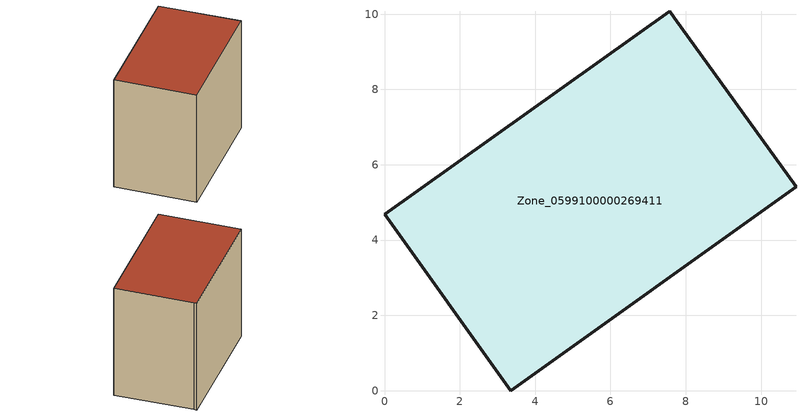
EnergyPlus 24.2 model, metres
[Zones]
Zone_0599100000269411
 floor ground (C_G): 7.69,9.91 10.93,5.41 3.35,0 0,4.68 7.58,10.08 z0
 wall outside (C_F): 0,4.68 3.35,0 10.93,5.41 7.69,9.91 7.58,10.08 0,4.68 z0:8.47
 roof outside (C_R): 10.93,5.41 7.69,9.91 7.58,10.08 0,4.68 3.35,0 z8.47
[BUILDING]
Pand.0599100000269411: North Axis=0; Terrain=City; Loads Convergence Tolerance Value=0.04; Temperature Convergence Tolerance Value=0.4; Solar Distribution=FullExterior; Maximum Number of Warmup Days=25; Minimum Number of Warmup Days=1
[Site:Location]
Rotterdam.The.Hague.AP_ZH_NLD Design_Conditions: Latitude=51.96; Longitude=4.45; Time Zone=1; Elevation=-4.5
[SITE:GROUNDTEMPERATURE:BUILDINGSURFACE]
18, 18, 18, 18, 18, 18, 18, 18, 18, 18, 18, 18
[MATERIAL] Thermal Absorptance=0.9; Solar Absorptance=0.7; Visible Absorptance=0.7
Name | Roughness | Thickness | Conductivity | Density | Specific Heat
G.TI.1975-1991 | MediumSmooth | 0.15 | 0.288461 | 540 | 1210
F.TI.1975-1991 | Rough | 0.3 | 0.230769 | 1920 | 840
R.TI.1975-1991 | MediumRough | 0.2 | 0.153846 | 1500 | 1000
[CONSTRUCTION]
C_G: G.TI.1975-1991
C_F: F.TI.1975-1991
C_R: R.TI.1975-1991
[ZONE]
Zone_0599100000269411: Type=1; Multiplier=1; Ceiling Height=Autocalculate; Volume=Autocalculate; Floor Area=autocalculate; Part of Total Floor Area=Yes
[ZONEINFILTRATION:DESIGNFLOWRATE]
Infil_Zone_0599100000269411: Zone or ZoneList or Space or SpaceList=Zone_0599100000269411; Schedule=AlwaysOn; Design Flow Rate Calculation Method=Flow/Area; Flow Rate per Floor Area=0.003; Constant Term Coefficient=1; Temperature Term Coefficient=0; Velocity Term Coefficient=0; Velocity Squared Term Coefficient=0
[HVACTEMPLATE:ZONE:IDEALLOADSAIRSYSTEM]
Zone_0599100000269411: Maximum Heating Supply Air Temperature=50; Minimum Cooling Supply Air Temperature=13; Maximum Heating Supply Air Humidity Ratio=0.0156; Minimum Cooling Supply Air Humidity Ratio=0.0077; Heating Limit=NoLimit; Cooling Limit=NoLimit; Dehumidification Control Type=ConstantSensibleHeatRatio; Cooling Sensible Heat Ratio=0.7; Dehumidification Setpoint=60; Humidification Control Type=None; Humidification Setpoint=30; Outdoor Air Method=None; Outdoor Air Flow Rate per Person=0.00944; Outdoor Air Flow Rate per Zone Floor Area=0; Outdoor Air Flow Rate per Zone=0; Demand Controlled Ventilation Type=None; Outdoor Air Economizer Type=NoEconomizer; Heat Recovery Type=None; Sensible Heat Recovery Effectiveness=0.7; Latent Heat Recovery Effectiveness=0.65
[ZONECONTROL:THERMOSTAT]
ThermostatControl_Zone_0599100000269411: Zone or ZoneList=Zone_0599100000269411; Control Type Schedule=DualSetpointControlType; Control 1=Thermostat_Zone_0599100000269411; Temperature Difference Between Cutout And Setpoint=0
[THERMOSTATSETPOINT:DUALSETPOINT]
Thermostat_Zone_0599100000269411: Heating Setpoint Temperature Schedule=HeatingSetpoint_Zone_0599100000269411; Cooling Setpoint Temperature Schedule=CoolingSetpoint_Zone_0599100000269411
[SCHEDULE:COMPACT]
HeatingSetpoint_Zone_0599100000269411: Through: 12/31, For: AllDays, Until: 24:00, 21
CoolingSetpoint_Zone_0599100000269411: Through: 12/31, For: AllDays, Until: 24:00, 24
DualSetpointControlType: Through: 12/31, For: AllDays, Until: 24:00, 4
AlwaysOn: Through: 12/31, For: AllDays, Until: 24:00, 1
